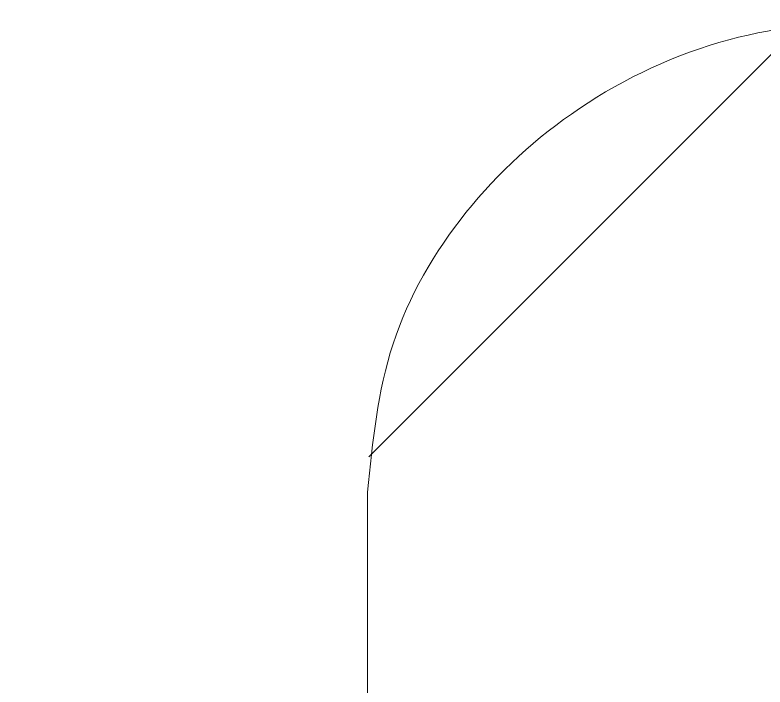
# Model space of a CAD drawing. Extents: x 14808 to 20058, y -13198 to -11680.
# Drawn here: x 18836.862 to 18840.818, y -12604.442 to -12600.899 of the extents above; entities that cross this region are included whole.
import ezdxf

# ---------------------------------------------------------------- set-up
doc = ezdxf.new("R2010")
doc.units = 0
doc.header["$LTSCALE"] = 7
doc.header["$MEASUREMENT"] = 0
doc.layers.get('0').update_dxf_attribs({"color": 2, "linetype": 'CONTINUOUS'})
doc.styles.add('GHS', font='romans', dxfattribs={"bigfont": 'ghs'})
doc.dimstyles.new('STANDARD$7', dxfattribs={"dimtxt": 3.5, "dimasz": 3, "dimexe": 1, "dimexo": 0.0625, "dimgap": 1, "dimtad": 1, "dimdec": 4, "dimzin": 0, "dimdsep": 46, "dimtxsty": 'GHS', "dimcen": 1, "dimclrt": 2, "dimadec": 0, "dimazin": 0, "dimtfac": 1, "dimtdec": 4, "dimtofl": 0, "dimtmove": 0, "dimatfit": 3, "dimfxl": 1, "dimtolj": 1, "dimtzin": 0, "dimarcsym": 0})

msp = doc.modelspace()

# ---------------------------------------------------------------- hatches: boundary and pattern name
at = {"linetype": 'Continuous', "lineweight": 0}
h = msp.add_hatch(dxfattribs=at)
h.set_pattern_fill('ANSI31', color=2, scale=20, style=0)
h.set_pattern_definition([(45, (42.8808, 0), (-1.76776695, 1.76776695), [])])
edge = h.paths.add_edge_path(flags=0)
edge.add_line((18838.7215, -12603.414), (18838.7215, -12607.5172))
edge.add_line((18838.7215, -12607.5172), (18840.9215, -12607.5172))
edge.add_line((18840.9215, -12607.5172), (18840.9215, -12603.4098))
edge.add_spline(control_points=[(18840.9215, -12603.4098), (18840.9215, -12603.3585), (18840.9307, -12603.3065), (18840.948, -12603.2582), (18840.9653, -12603.2101), (18840.9911, -12603.1643), (18841.0227, -12603.124), (18841.0558, -12603.082), (18841.0961, -12603.0449), (18841.1402, -12603.0146), (18841.1892, -12602.9809), (18841.2441, -12602.9548), (18841.3008, -12602.9371), (18841.3602, -12602.9187), (18841.4229, -12602.909), (18841.485, -12602.9082)], knot_values=[0, 0, 0, 0, 0.000308, 0.000308, 0.000308, 0.000614, 0.000614, 0.000614, 0.000935, 0.000935, 0.000935, 0.001291, 0.001291, 0.001291, 0.001663, 0.001663, 0.001663, 0.001663], weights=[1, 1, 1, 1, 1, 1, 1, 1, 1, 1, 1, 1, 1, 1, 1, 1], degree=3, periodic=0)
edge.add_line((18841.485, -12602.9082), (18842.8785, -12602.8899))
edge.add_line((18842.8785, -12602.8899), (18842.8785, -12601.3527))
edge.add_line((18842.8785, -12601.3527), (18842.2035, -12601.3527))
edge.add_line((18842.2035, -12601.3527), (18842.2035, -12600.8986))
edge.add_line((18842.2035, -12600.8986), (18841.4589, -12600.9083))
edge.add_spline(control_points=[(18841.4589, -12600.9083), (18841.1789, -12600.912), (18840.8966, -12600.9518), (18840.6276, -12601.0292), (18840.3496, -12601.1093), (18840.08, -12601.2315), (18839.8391, -12601.3917), (18839.6137, -12601.5416), (18839.4085, -12601.7282), (18839.2406, -12601.9405), (18839.0768, -12602.1476), (18838.9447, -12602.3842), (18838.8564, -12602.633), (18838.7681, -12602.882), (18838.7215, -12603.1498), (18838.7215, -12603.414)], knot_values=[0, 0, 0, 0, 0.00168, 0.00168, 0.00168, 0.003419, 0.003419, 0.003419, 0.005047, 0.005047, 0.005047, 0.006635, 0.006635, 0.006635, 0.008225, 0.008225, 0.008225, 0.008225], weights=[1, 1, 1, 1, 1, 1, 1, 1, 1, 1, 1, 1, 1, 1, 1, 1], degree=3, periodic=0)

# ---------------------------------------------------------------- linework, layer by layer
at = {"color": 7, "linetype": 'Continuous', "lineweight": 15}
msp.add_line((18838.7215, -12607.5172), (18838.7215, -12603.414), dxfattribs=at)
msp.add_open_spline([(18838.7215, -12603.414), (18838.7482, -12603.1486), (18838.8015, -12602.6181), (18839.214, -12601.9072), (18839.8294, -12601.3469), (18840.608, -12600.9822), (18841.1783, -12600.9327), (18841.4589, -12600.9083)], degree=3, knots=[0, 0, 0, 0, 0.193108, 0.386039, 0.583897, 0.79533, 1, 1, 1, 1], dxfattribs=at)

# ---------------------------------------------------------------- leaders
msp.add_leader([(18842.5037, -12603.909), (18826.4065, -12614.8341)], dimstyle='STANDARD$7', override={"dimtxt": 3, "dimexo": 0.3, "dimgap": 2, "dimtad": 0, "dimdec": 1, "dimzin": 8, "dimcen": 0, "dimclrd": 2, "dimclre": 2, "dimazin": 2, "dimtp": 0.1, "dimtfac": 0.5, "dimtdec": 1, "dimfxl": 2.5, "dimarcsym": 1})

doc.saveas('drawing.dxf')
